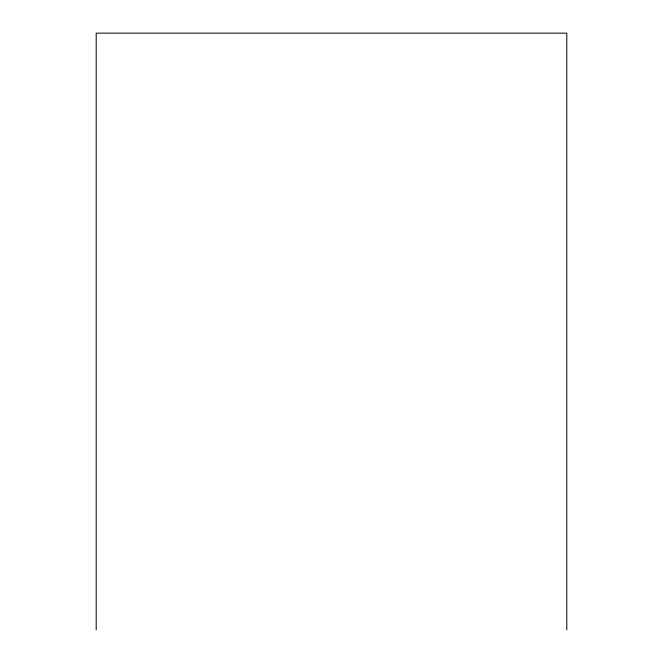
<?xml version="1.0" encoding="UTF-8"?>
<svg xmlns="http://www.w3.org/2000/svg" width="663" height="663" viewBox="0 0 663 663"><rect width="100%" height="100%" fill="white"/><g stroke="black" fill="none" stroke-linecap="round" stroke-linejoin="round"><path stroke-width="0.99" d="M566.799 629.85L566.799 33.15L96.201 33.15L96.201 629.85"/></g></svg>
